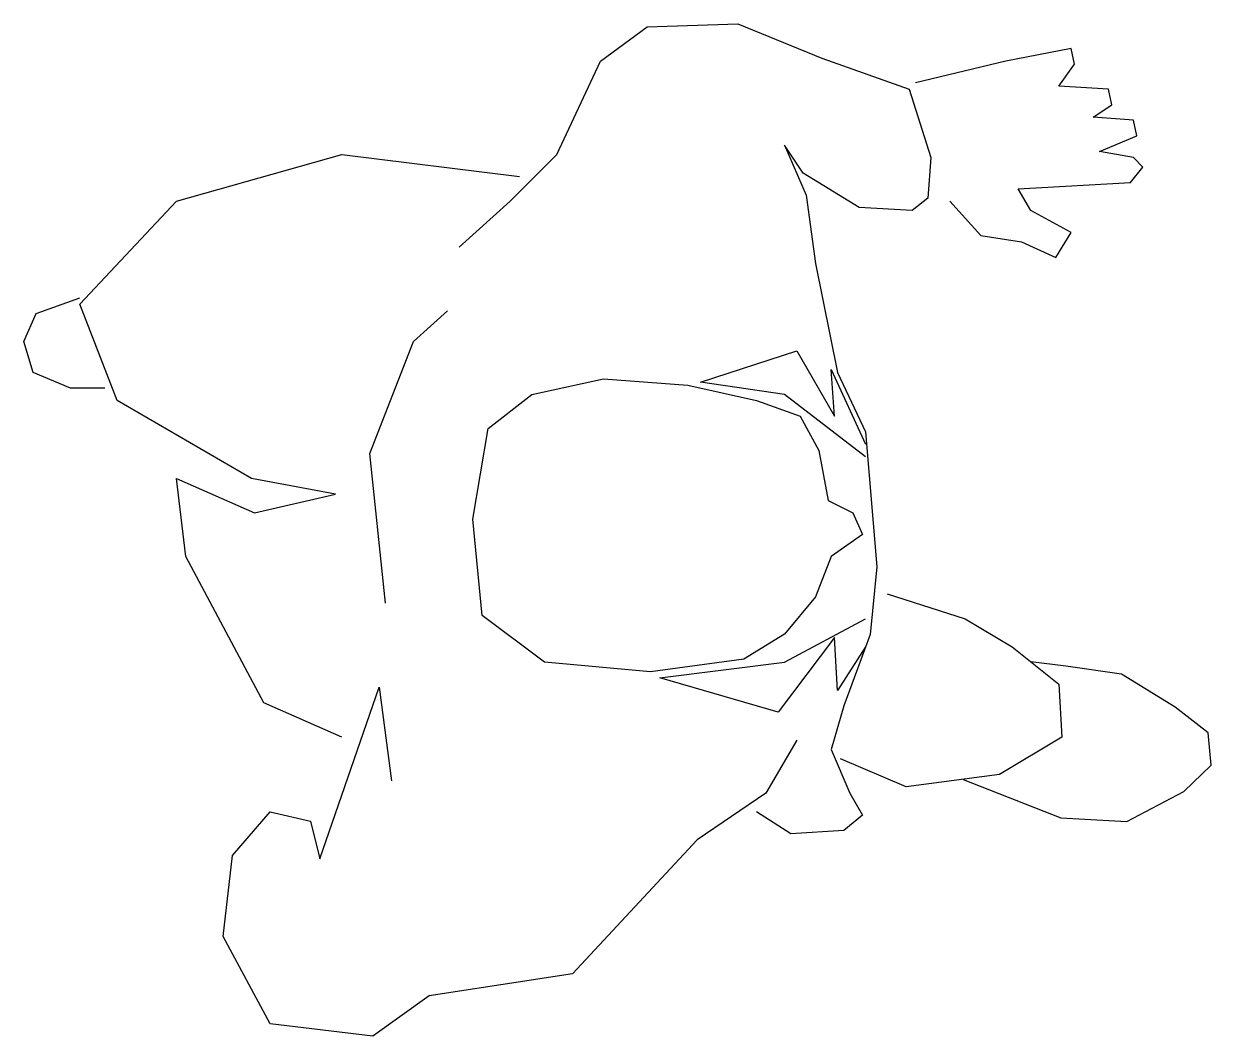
# Model space of a CAD drawing. Extents: x -3247 to -2137, y 2180 to 3127.
import ezdxf

# ---------------------------------------------------------------- set-up
doc = ezdxf.new("R2010")
doc.units = 0
doc.header["$MEASUREMENT"] = 0
doc.layers.add('2D', color=7, linetype='CONTINUOUS')
doc.layers.add('INSERT', color=7, linetype='CONTINUOUS')

# ---------------------------------------------------------------- blocks, each defined once
blk = doc.blocks.new('C-2MAN10')
at = {"layer": '2D', "color": 0, "linetype": 'BYBLOCK'}
for p, q in [((136.4, 426.3), (180.1, 458.4)), ((180.1, 458.4), (264.6, 461.3)), ((264.6, 461.3), (343.3, 429.2)), ((576.4, 438), (515.2, 426.3)), ((579.4, 423.4), (576.4, 438)), ((95.6, 339), (136.4, 426.3)), ((343.3, 429.2), (424.9, 400.1)), ((515.2, 426.3), (430.7, 406)), ((564.8, 403), (579.4, 423.4)), ((424.9, 400.1), (445.3, 336.1)), ((611.4, 400.1), (564.8, 403)), ((614.3, 385.6), (611.4, 400.1)), ((596.8, 373.9), (614.3, 385.6)), ((634.7, 371), (596.8, 373.9)), ((637.6, 356.5), (634.7, 371)), ((602.7, 341.9), (637.6, 356.5)), ((308.3, 347.7), (328.7, 301.1)), ((325.8, 321.5), (308.3, 347.7)), ((-259.9, 295.3), (-105.5, 339)), ((-105.5, 339), (60.6, 318.6)), ((51.9, 295.3), (95.6, 339)), ((445.3, 336.1), (442.4, 298.2)), ((634.7, 336.1), (602.7, 341.9)), ((643.5, 327.3), (634.7, 336.1)), ((631.8, 312.8), (643.5, 327.3)), ((378.3, 289.5), (325.8, 321.5)), ((526.9, 307), (631.8, 312.8)), ((328.7, 301.1), (337.5, 237.1)), ((538.6, 286.6), (526.9, 307)), ((-350.3, 199.2), (-259.9, 295.3)), ((4.2, 252.5), (51.9, 295.3)), ((427.8, 286.6), (378.3, 289.5)), ((442.4, 298.2), (427.8, 286.6)), ((462.8, 295.3), (491.9, 263.3)), ((576.4, 266.2), (538.6, 286.6)), ((491.9, 263.3), (529.8, 257.5)), ((529.8, 257.5), (561.9, 242.9)), ((561.9, 242.9), (576.4, 266.2)), ((337.5, 237.1), (357.9, 135.2)), ((-391.1, 190.5), (-350.3, 205)), ((-402.7, 164.3), (-391.1, 190.5)), ((-315.3, 109), (-350.3, 199.2)), ((-38.5, 164.3), (-6.5, 192.9)), ((-394, 135.2), (-402.7, 164.3)), ((-79.3, 59.5), (-38.5, 164.3)), ((229.7, 126.4), (320, 155.5)), ((320, 155.5), (355, 94.4)), ((-359, 120.6), (-394, 135.2)), ((352, 138.1), (384.1, 68.2)), ((355, 94.4), (352, 138.1)), ((357.9, 135.2), (384.1, 79.8)), ((72.3, 114.8), (139.3, 129.3)), ((139.3, 129.3), (218, 123.5)), ((218, 123.5), (282.1, 109)), ((308.3, 114.8), (229.7, 126.4)), ((-327, 120.6), (-359, 120.6)), ((31.5, 82.8), (72.3, 114.8)), ((384.1, 56.6), (308.3, 114.8)), ((-190, 36.2), (-315.3, 109)), ((282.1, 109), (322.9, 94.4)), ((322.9, 94.4), (340.4, 62.4)), ((16.9, -1.7), (31.5, 82.8)), ((384.1, 79.8), (394.8, -46.3)), ((-64.7, -80.3), (-79.3, 59.5)), ((340.4, 62.4), (349.1, 15.8)), ((-259.9, 36.2), (-187.1, 4.1)), ((-251.2, -36.6), (-259.9, 36.2)), ((-111.3, 21.6), (-190, 36.2)), ((-187.1, 4.1), (-111.3, 21.6)), ((349.1, 15.8), (372.4, 4.1)), ((372.4, 4.1), (381.2, -16.2)), ((25.7, -91.9), (16.9, -1.7)), ((381.2, -16.2), (352, -36.6)), ((-178.3, -173.5), (-251.2, -36.6)), ((352, -36.6), (337.5, -74.5)), ((394.8, -46.3), (388.4, -109.7)), ((337.5, -74.5), (308.3, -109.4)), ((404.5, -71.6), (477.4, -94.9)), ((83.9, -135.6), (25.7, -91.9)), ((308.3, -135.6), (384.1, -94.9)), ((477.4, -94.9), (521.1, -121.1)), ((308.3, -109.4), (270.4, -132.7)), ((388.4, -109.7), (363.7, -176.4)), ((355, -112.3), (302.5, -182.2)), ((357.9, -161.8), (355, -112.3)), ((384.1, -121.1), (357.9, -161.8)), ((521.1, -121.1), (564.8, -156)), ((270.4, -132.7), (183, -144.4)), ((183, -144.4), (83.9, -135.6)), ((191.8, -150.2), (308.3, -135.6)), ((571.3, -139.3), (538.7, -135.1)), ((623.3, -146.7), (571.3, -139.3)), ((302.5, -182.2), (191.8, -150.2)), ((673.6, -177.5), (623.3, -146.7)), ((-125.9, -319.1), (-70.5, -158.9)), ((-70.5, -158.9), (-58.9, -246.3)), ((564.8, -156), (567.7, -205.5)), ((-105.5, -205.5), (-178.3, -173.5)), ((363.7, -176.4), (352, -217.1)), ((704.5, -201.5), (673.6, -177.5)), ((320, -208.4), (290.8, -257.9)), ((567.7, -205.5), (509.4, -240.4)), ((707.3, -231.8), (704.5, -201.5)), ((352, -217.1), (369.5, -257.9)), ((422, -252.1), (360.8, -225.9)), ((681.6, -256.3), (707.3, -231.8)), ((509.4, -240.4), (422, -252.1)), ((475.5, -245), (566.8, -280.9)), ((290.8, -257.9), (226.7, -301.6)), ((369.5, -257.9), (381.2, -278.3)), ((628.5, -284.3), (681.6, -256.3)), ((-207.5, -316.1), (-172.5, -275.4)), ((-172.5, -275.4), (-134.6, -284.1)), ((314.2, -295.8), (282.1, -275.4)), ((-134.6, -284.1), (-125.9, -319.1)), ((381.2, -278.3), (363.7, -292.9)), ((566.8, -280.9), (628.5, -284.3)), ((363.7, -292.9), (314.2, -295.8)), ((226.7, -301.6), (110.2, -426.8)), ((-216.2, -391.8), (-207.5, -316.1)), ((-172.5, -473.4), (-216.2, -391.8)), ((110.2, -426.8), (-23.9, -447.2)), ((-23.9, -447.2), (-76.3, -485)), ((-76.3, -485), (-172.5, -473.4))]:
    blk.add_line(p, q, dxfattribs=at)

msp = doc.modelspace()

# ---------------------------------------------------------------- block references
at = {"layer": 'INSERT'}
msp.add_blockref('C-2MAN10', (-2844, 2665.3), dxfattribs=at)

doc.saveas('drawing.dxf')
